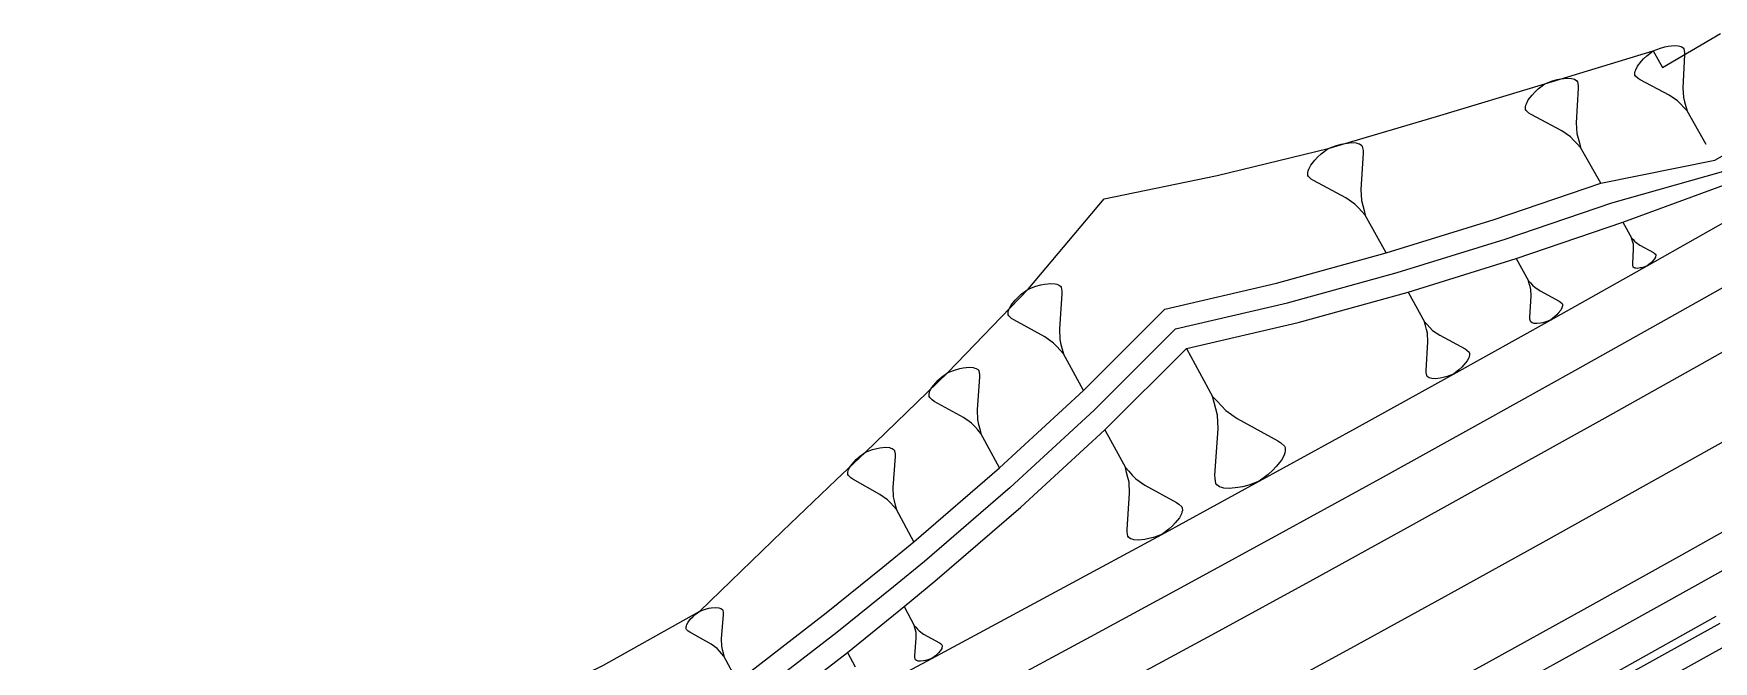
# Model space of a CAD drawing. Extents: x 384551 to 386632, y 802806 to 803252.
# Drawn here: x 386300 to 386374.9, y 803072 to 803100 of the extents above; entities that cross this region are included whole.
import ezdxf

# ---------------------------------------------------------------- set-up
doc = ezdxf.new("R2010")
doc.units = 0
doc.layers.get('0').update_dxf_attribs({"linetype": 'CONTINUOUS'})

msp = doc.modelspace()

# ---------------------------------------------------------------- linework, layer by layer
at = {"color": 7}
for p, q in [((386371.6969, 803098.7515), (386371.8017, 803098.8677)), ((386371.8017, 803098.8677), (386371.9495, 803099.0082)), ((386371.9495, 803099.0082), (386372.2265, 803099.222)), ((386372.2265, 803099.222), (386372.5522, 803099.3496)), ((386372.5522, 803099.3496), (386372.7488, 803099.4041)), ((386372.7488, 803099.4041), (386372.9023, 803099.4342)), ((386372.9023, 803099.4342), (386373.1663, 803099.47)), ((386373.1663, 803099.47), (386373.3443, 803099.457)), ((386373.3443, 803099.457), (386373.4117, 803099.4384)), ((386373.4117, 803099.4384), (386373.4791, 803099.4197)), ((386373.4791, 803099.4197), (386373.5709, 803099.358)), ((386373.6311, 803099.0509), (386373.5519, 803097.5845)), ((386373.5709, 803099.358), (386373.5953, 803099.3149)), ((386373.5953, 803099.3149), (386373.6254, 803099.1614)), ((386373.6254, 803099.1614), (386373.6311, 803099.0509)), ((386368.1159, 803097.9774), (386368.3959, 803098.0146)), ((386368.3959, 803098.0146), (386368.5845, 803098.0003)), ((386371.4127, 803098.2493), (386371.4313, 803098.3168)), ((386371.4184, 803098.1388), (386371.4127, 803098.2493)), ((386371.4428, 803098.0958), (386371.4184, 803098.1388)), ((386371.4313, 803098.3168), (386371.45, 803098.3842)), ((386371.559, 803097.991), (386371.4428, 803098.0958)), ((386371.45, 803098.3842), (386371.5304, 803098.5434)), ((386371.5304, 803098.5434), (386371.6969, 803098.7515)), ((386366.8358, 803097.257), (386366.9472, 803097.3799)), ((386366.9472, 803097.3799), (386367.1043, 803097.5286)), ((386367.1043, 803097.5286), (386367.3986, 803097.7544)), ((386367.3986, 803097.7544), (386367.7444, 803097.8887)), ((386367.7444, 803097.8887), (386367.953, 803097.9459)), ((386367.953, 803097.9459), (386368.1159, 803097.9774)), ((386368.5845, 803098.0003), (386368.656, 803097.9803)), ((386368.656, 803097.9803), (386368.7274, 803097.9603)), ((386368.7274, 803097.9603), (386368.8246, 803097.8946)), ((386368.8875, 803097.5688), (386368.7992, 803096.0143)), ((386368.8246, 803097.8946), (386368.8503, 803097.8489)), ((386368.8503, 803097.8489), (386368.8818, 803097.686)), ((386368.8818, 803097.686), (386368.8875, 803097.5688)), ((386371.6508, 803097.9293), (386371.559, 803097.991)), ((386372.9492, 803097.2431), (386371.6508, 803097.9293)), ((386373.5519, 803097.5845), (386373.5748, 803097.1426)), ((386366.5329, 803096.7255), (386366.5529, 803096.7969)), ((386366.5387, 803096.6083), (386366.5329, 803096.7255)), ((386366.5644, 803096.5626), (386366.5387, 803096.6083)), ((386366.5529, 803096.7969), (386366.5729, 803096.8684)), ((386366.6873, 803096.4512), (386366.5644, 803096.5626)), ((386366.5729, 803096.8684), (386366.6586, 803097.037)), ((386366.6586, 803097.037), (386366.8358, 803097.257)), ((386373.3164, 803096.9963), (386372.9492, 803097.2431)), ((386373.457, 803096.8484), (386373.3164, 803096.9963)), ((386373.5976, 803096.7006), (386373.457, 803096.8484)), ((386373.5748, 803097.1426), (386373.6292, 803096.946)), ((386373.7382, 803096.5528), (386373.5976, 803096.7006)), ((386373.6292, 803096.946), (386373.6837, 803096.7494)), ((386373.6837, 803096.7494), (386373.7382, 803096.5528)), ((386374.5916, 803095.046), (386373.7382, 803096.5528)), ((386366.7845, 803096.3854), (386366.6873, 803096.4512)), ((386368.1591, 803095.6541), (386366.7845, 803096.3854)), ((386368.7992, 803096.0143), (386368.8221, 803095.5456)), ((386358.0998, 803095.0064), (386358.3187, 803095.0651)), ((386358.3187, 803095.0651), (386358.4896, 803095.0971)), ((386358.4896, 803095.0971), (386358.7832, 803095.1344)), ((386358.7832, 803095.1344), (386358.9808, 803095.1184)), ((386358.9808, 803095.1184), (386359.0555, 803095.097)), ((386359.0555, 803095.097), (386359.1303, 803095.0757)), ((386359.1303, 803095.0757), (386359.2317, 803095.0062)), ((386368.5478, 803095.3913), (386368.1591, 803095.6541)), ((386368.6964, 803095.2341), (386368.5478, 803095.3913)), ((386368.845, 803095.077), (386368.6964, 803095.2341)), ((386368.8221, 803095.5456), (386368.8793, 803095.337)), ((386368.9936, 803094.9198), (386368.845, 803095.077)), ((386368.8793, 803095.337), (386368.9365, 803095.1284)), ((386368.9365, 803095.1284), (386368.9936, 803094.9198)), ((386356.9571, 803094.1202), (386357.144, 803094.3498)), ((386357.144, 803094.3498), (386357.2615, 803094.4779)), ((386357.2615, 803094.4779), (386357.427, 803094.6327)), ((386357.427, 803094.6327), (386357.7367, 803094.8676)), ((386357.7367, 803094.8676), (386358.0998, 803095.0064)), ((386359.2957, 803094.6645), (386359.1941, 803093.0361)), ((386359.2317, 803095.0062), (386359.2584, 803094.9582)), ((386359.2584, 803094.9582), (386359.2904, 803094.7873)), ((386359.2904, 803094.7873), (386359.2957, 803094.6645)), ((386369.8941, 803093.3197), (386368.9936, 803094.9198)), ((386356.8236, 803093.7945), (386356.845, 803093.8693)), ((386356.829, 803093.6717), (386356.8236, 803093.7945)), ((386356.8557, 803093.6237), (386356.829, 803093.6717)), ((386356.845, 803093.8693), (386356.8664, 803093.944)), ((386356.9838, 803093.5062), (386356.8557, 803093.6237)), ((386356.8664, 803093.944), (386356.9571, 803094.1202)), ((386357.0852, 803093.4368), (386356.9838, 803093.5062)), ((386358.5214, 803092.6624), (386357.0852, 803093.4368)), ((386359.1941, 803093.0361), (386359.2154, 803092.5449)), ((386358.9271, 803092.3848), (386358.5214, 803092.6624)), ((386359.0819, 803092.2192), (386358.9271, 803092.3848)), ((386359.2367, 803092.0537), (386359.0819, 803092.2192)), ((386359.2154, 803092.5449), (386359.2741, 803092.326)), ((386359.3916, 803091.8882), (386359.2367, 803092.0537)), ((386359.2741, 803092.326), (386359.3328, 803092.1071)), ((386359.3328, 803092.1071), (386359.3916, 803091.8882)), ((386360.3257, 803090.2062), (386359.3916, 803091.8882)), ((386370.8748, 803091.5767), (386371.2693, 803090.8758)), ((386371.2693, 803090.8758), (386371.3344, 803090.8069)), ((386371.2943, 803090.7844), (386371.2693, 803090.8758)), ((386371.3194, 803090.693), (386371.2943, 803090.7844)), ((386371.3444, 803090.6017), (386371.3194, 803090.693)), ((386371.3344, 803090.8069), (386371.3995, 803090.7381)), ((386371.3545, 803090.3964), (386371.3444, 803090.6017)), ((386371.3995, 803090.7381), (386371.4646, 803090.6693)), ((386371.4646, 803090.6693), (386371.6348, 803090.5541)), ((386371.6348, 803090.5541), (386372.237, 803090.2338)), ((386366.1178, 803089.9545), (386366.6709, 803088.9652)), ((386371.3158, 803089.7154), (386371.3545, 803090.3964)), ((386372.1657, 803089.7982), (386372.0968, 803089.7331)), ((386372.2145, 803089.852), (386372.1657, 803089.7982)), ((386372.2921, 803089.9484), (386372.2145, 803089.852)), ((386372.237, 803090.2338), (386372.2795, 803090.205)), ((386372.2795, 803090.205), (386372.3334, 803090.1562)), ((386372.3296, 803090.0222), (386372.2921, 803089.9484)), ((386372.3384, 803090.0535), (386372.3296, 803090.0222)), ((386372.3334, 803090.1562), (386372.3446, 803090.1362)), ((386372.3471, 803090.0848), (386372.3384, 803090.0535)), ((386372.3446, 803090.1362), (386372.3471, 803090.0848)), ((386371.3183, 803089.6641), (386371.3158, 803089.7154)), ((386371.332, 803089.5927), (386371.3183, 803089.6641)), ((386371.3433, 803089.5727), (386371.332, 803089.5927)), ((386371.3859, 803089.5439), (386371.3433, 803089.5727)), ((386371.4172, 803089.5352), (386371.3859, 803089.5439)), ((386371.4485, 803089.5264), (386371.4172, 803089.5352)), ((386371.5311, 803089.5202), (386371.4485, 803089.5264)), ((386371.6538, 803089.5365), (386371.5311, 803089.5202)), ((386371.7251, 803089.5502), (386371.6538, 803089.5365)), ((386371.8165, 803089.5753), (386371.7251, 803089.5502)), ((386371.9679, 803089.6341), (386371.8165, 803089.5753)), ((386372.0968, 803089.7331), (386371.9679, 803089.6341)), ((386343.8881, 803088.225), (386344.0495, 803088.3735)), ((386344.0495, 803088.3735), (386344.3511, 803088.5983)), ((386344.3511, 803088.5983), (386344.7036, 803088.7296)), ((386344.7036, 803088.7296), (386344.9159, 803088.7847)), ((386344.9159, 803088.7847), (386345.0814, 803088.8143)), ((386345.0814, 803088.8143), (386345.3659, 803088.848)), ((386345.3659, 803088.848), (386345.5569, 803088.8309)), ((386345.5569, 803088.8309), (386345.6291, 803088.8096)), ((386345.6291, 803088.8096), (386345.7012, 803088.7884)), ((386345.7012, 803088.7884), (386345.7988, 803088.7204)), ((386345.858, 803088.3892), (386345.7466, 803086.8143)), ((386345.7988, 803088.7204), (386345.8243, 803088.6737)), ((386345.8243, 803088.6737), (386345.8539, 803088.5081)), ((386345.8539, 803088.5081), (386345.858, 803088.3892)), ((386361.2968, 803088.4578), (386362.0292, 803087.1391)), ((386366.6709, 803088.9652), (386366.7624, 803088.8679)), ((386366.7058, 803088.8363), (386366.6709, 803088.9652)), ((386366.7408, 803088.7075), (386366.7058, 803088.8363)), ((386366.7319, 803087.3297), (386366.7891, 803088.2892)), ((386366.7757, 803088.5786), (386366.7408, 803088.7075)), ((386366.7624, 803088.8679), (386366.8538, 803088.7707)), ((386366.7891, 803088.2892), (386366.7757, 803088.5786)), ((386366.8538, 803088.7707), (386366.9453, 803088.6734)), ((386366.9453, 803088.6734), (386367.1848, 803088.5105)), ((386367.1848, 803088.5105), (386368.0321, 803088.0567)), ((386343.4589, 803087.5673), (386343.4802, 803087.6394)), ((386343.463, 803087.4484), (386343.4589, 803087.5673)), ((386343.4802, 803087.6394), (386343.5014, 803087.7116)), ((386343.5014, 803087.7116), (386343.5907, 803087.8813)), ((386343.5907, 803087.8813), (386343.7734, 803088.102)), ((386343.7734, 803088.102), (386343.8881, 803088.225)), ((386368.1087, 803087.6543), (386367.999, 803087.5187)), ((386368.0321, 803088.0567), (386368.092, 803088.0159)), ((386368.092, 803088.0159), (386368.1677, 803087.9469)), ((386368.1619, 803087.7582), (386368.1087, 803087.6543)), ((386368.1744, 803087.8023), (386368.1619, 803087.7582)), ((386368.1677, 803087.9469), (386368.1835, 803087.9187)), ((386368.1868, 803087.8463), (386368.1744, 803087.8023)), ((386368.1835, 803087.9187), (386368.1868, 803087.8463)), ((386343.4885, 803087.4017), (386343.463, 803087.4484)), ((386343.6115, 803087.287), (386343.4885, 803087.4017)), ((386343.7091, 803087.219), (386343.6115, 803087.287)), ((386345.0926, 803086.4581), (386343.7091, 803087.219)), ((386345.7466, 803086.8143), (386345.7632, 803086.3388)), ((386362.0753, 803086.9675), (386362.0292, 803087.1391)), ((386362.0292, 803087.1391), (386362.1506, 803087.0094)), ((386362.1213, 803086.7959), (386362.0753, 803086.9675)), ((386362.1673, 803086.6242), (386362.1213, 803086.7959)), ((386362.1506, 803087.0094), (386362.272, 803086.8796)), ((386362.272, 803086.8796), (386362.3934, 803086.7498)), ((386366.7352, 803087.2574), (386366.7319, 803087.3297)), ((386366.7544, 803087.1568), (386366.7352, 803087.2574)), ((386366.7702, 803087.1285), (386366.7544, 803087.1568)), ((386366.83, 803087.0878), (386366.7702, 803087.1285)), ((386366.8741, 803087.0753), (386366.83, 803087.0878)), ((386366.9182, 803087.0629), (386366.8741, 803087.0753)), ((386367.0346, 803087.0538), (386366.9182, 803087.0629)), ((386367.2075, 803087.0762), (386367.0346, 803087.0538)), ((386367.3081, 803087.0954), (386367.2075, 803087.0762)), ((386367.437, 803087.1303), (386367.3081, 803087.0954)), ((386367.6506, 803087.2127), (386367.437, 803087.1303)), ((386367.8327, 803087.3516), (386367.6506, 803087.2127)), ((386367.93, 803087.443), (386367.8327, 803087.3516)), ((386367.999, 803087.5187), (386367.93, 803087.443)), ((386345.4829, 803086.1861), (386345.0926, 803086.4581)), ((386345.6314, 803086.0247), (386345.4829, 803086.1861)), ((386345.7799, 803085.8633), (386345.6314, 803086.0247)), ((386345.7632, 803086.3388), (386345.8183, 803086.1265)), ((386345.8183, 803086.1265), (386345.8733, 803085.9142)), ((386362.1043, 803084.9624), (386362.184, 803086.2391)), ((386362.184, 803086.2391), (386362.1673, 803086.6242)), ((386362.3934, 803086.7498), (386362.7115, 803086.5321)), ((386362.7115, 803086.5321), (386363.8375, 803085.925)), ((386345.9284, 803085.7019), (386345.7799, 803085.8633)), ((386345.8733, 803085.9142), (386345.9284, 803085.7019)), ((386346.8188, 803084.0668), (386345.9284, 803085.7019)), ((386351.4119, 803085.9432), (386352.5834, 803083.8061)), ((386363.9379, 803085.3892), (386363.7913, 803085.2092)), ((386363.8375, 803085.925), (386363.917, 803085.8706)), ((386363.917, 803085.8706), (386364.0175, 803085.7785)), ((386364.0091, 803085.5273), (386363.9379, 803085.3892)), ((386364.0258, 803085.5859), (386364.0091, 803085.5273)), ((386364.0175, 803085.7785), (386364.0384, 803085.7408)), ((386364.0426, 803085.6445), (386364.0258, 803085.5859)), ((386364.0384, 803085.7408), (386364.0426, 803085.6445)), ((386340.2332, 803084.4114), (386340.3411, 803084.5265)), ((386340.3411, 803084.5265), (386340.4929, 803084.6654)), ((386340.4929, 803084.6654), (386340.7765, 803084.8755)), ((386340.7765, 803084.8755), (386341.1075, 803084.9979)), ((386341.1075, 803084.9979), (386341.3068, 803085.049)), ((386341.3068, 803085.049), (386341.4623, 803085.0763)), ((386341.4623, 803085.0763), (386341.7292, 803085.1072)), ((386341.7292, 803085.1072), (386341.9084, 803085.0907)), ((386341.9084, 803085.0907), (386341.9761, 803085.0705)), ((386341.9761, 803085.0705), (386342.0437, 803085.0504)), ((386342.0437, 803085.0504), (386342.1351, 803084.9863)), ((386342.1898, 803084.6755), (386342.0811, 803083.1981)), ((386342.1351, 803084.9863), (386342.1588, 803084.9425)), ((386342.1588, 803084.9425), (386342.1862, 803084.787)), ((386342.1862, 803084.787), (386342.1898, 803084.6755)), ((386362.1085, 803084.8661), (386362.1043, 803084.9624)), ((386362.1336, 803084.7322), (386362.1085, 803084.8661)), ((386362.1546, 803084.6945), (386362.1336, 803084.7322)), ((386362.2341, 803084.6401), (386362.1546, 803084.6945)), ((386362.2927, 803084.6233), (386362.2341, 803084.6401)), ((386362.3513, 803084.6066), (386362.2927, 803084.6233)), ((386362.5062, 803084.594), (386362.3513, 803084.6066)), ((386362.7364, 803084.6233), (386362.5062, 803084.594)), ((386362.8704, 803084.6484), (386362.7364, 803084.6233)), ((386363.042, 803084.6944), (386362.8704, 803084.6484)), ((386363.3267, 803084.8032), (386363.042, 803084.6944)), ((386363.5695, 803084.9874), (386363.3267, 803084.8032)), ((386363.6992, 803085.1087), (386363.5695, 803084.9874)), ((386363.7913, 803085.2092), (386363.6992, 803085.1087)), ((386339.9367, 803083.9106), (386339.9568, 803083.9782)), ((386339.9403, 803083.799), (386339.9367, 803083.9106)), ((386339.964, 803083.7551), (386339.9403, 803083.799)), ((386339.9568, 803083.9782), (386339.977, 803084.0459)), ((386339.977, 803084.0459), (386340.0612, 803084.2049)), ((386340.0612, 803084.2049), (386340.2332, 803084.4114)), ((386352.6563, 803083.5284), (386352.5834, 803083.8061)), ((386352.5834, 803083.8061), (386352.7784, 803083.5953)), ((386340.0792, 803083.6472), (386339.964, 803083.7551)), ((386340.1705, 803083.5831), (386340.0792, 803083.6472)), ((386341.4666, 803082.8657), (386340.1705, 803083.5831)), ((386342.0811, 803083.1981), (386342.0955, 803082.752)), ((386352.7291, 803083.2507), (386352.6563, 803083.5284)), ((386352.8019, 803082.9729), (386352.7291, 803083.2507)), ((386352.7784, 803083.5953), (386352.9733, 803083.3845)), ((386352.9733, 803083.3845), (386353.1683, 803083.1738)), ((386353.1683, 803083.1738), (386353.6803, 803082.8192)), ((386341.8321, 803082.6095), (386341.4666, 803082.8657)), ((386341.971, 803082.4576), (386341.8321, 803082.6095)), ((386342.1099, 803082.3058), (386341.971, 803082.4576)), ((386342.0955, 803082.752), (386342.1466, 803082.5526)), ((386342.2488, 803082.154), (386342.1099, 803082.3058)), ((386342.1466, 803082.5526), (386342.1977, 803082.3533)), ((386342.1977, 803082.3533), (386342.2488, 803082.154)), ((386347.7753, 803082.3104), (386348.6916, 803080.6277)), ((386352.6853, 803080.2885), (386352.8255, 803082.3506)), ((386352.8255, 803082.3506), (386352.8019, 803082.9729)), ((386353.6803, 803082.8192), (386355.4941, 803081.8282)), ((386337.7458, 803081.5076), (386337.9965, 803081.5359)), ((386337.9965, 803081.5359), (386338.1646, 803081.5199)), ((386343.0799, 803080.6176), (386342.2488, 803082.154)), ((386355.4941, 803081.8282), (386355.6221, 803081.7395)), ((386355.6221, 803081.7395), (386355.7835, 803081.5898)), ((386355.7835, 803081.5898), (386355.817, 803081.5288)), ((386355.817, 803081.5288), (386355.8229, 803081.3732)), ((386336.4284, 803080.6933), (386336.5904, 803080.8867)), ((386336.5904, 803080.8867), (386336.692, 803080.9945)), ((386336.692, 803080.9945), (386336.8349, 803081.1245)), ((386336.8349, 803081.1245), (386337.1016, 803081.3209)), ((386337.1016, 803081.3209), (386337.4126, 803081.4349)), ((386337.4126, 803081.4349), (386337.5998, 803081.4823)), ((386337.5998, 803081.4823), (386337.7458, 803081.5076)), ((386338.1646, 803081.5199), (386338.228, 803081.5008)), ((386338.228, 803081.5008), (386338.2915, 803081.4818)), ((386338.2915, 803081.4818), (386338.3771, 803081.4214)), ((386338.4276, 803081.1295), (386338.3218, 803079.7431)), ((386338.3771, 803081.4214), (386338.3993, 803081.3801)), ((386338.3993, 803081.3801), (386338.4245, 803081.2342)), ((386338.4245, 803081.2342), (386338.4276, 803081.1295)), ((386355.6515, 803080.9616), (386355.4131, 803080.6721)), ((386355.7677, 803081.1841), (386355.6515, 803080.9616)), ((386355.7953, 803081.2787), (386355.7677, 803081.1841)), ((386355.8229, 803081.3732), (386355.7953, 803081.2787)), ((386336.3108, 803080.4174), (386336.3299, 803080.4808)), ((386336.3139, 803080.3127), (386336.3108, 803080.4174)), ((386336.3361, 803080.2714), (386336.3139, 803080.3127)), ((386336.3299, 803080.4808), (386336.349, 803080.5443)), ((386336.4439, 803080.1698), (386336.3361, 803080.2714)), ((386336.349, 803080.5443), (386336.4284, 803080.6933)), ((386336.5295, 803080.1095), (386336.4439, 803080.1698)), ((386337.7441, 803079.4326), (386336.5295, 803080.1095)), ((386348.6916, 803080.6277), (386348.8444, 803080.4616)), ((386348.7482, 803080.4092), (386348.6916, 803080.6277)), ((386348.8049, 803080.1907), (386348.7482, 803080.4092)), ((386348.8615, 803079.9722), (386348.8049, 803080.1907)), ((386348.8444, 803080.4616), (386348.9972, 803080.2954)), ((386348.9972, 803080.2954), (386349.15, 803080.1293)), ((386349.15, 803080.1293), (386349.5517, 803079.8494)), ((386352.6912, 803080.1329), (386352.6853, 803080.2885)), ((386352.7305, 803079.9163), (386352.6912, 803080.1329)), ((386355.0526, 803080.3157), (386354.6587, 803080.0203)), ((386355.2634, 803080.5106), (386355.0526, 803080.3157)), ((386355.4131, 803080.6721), (386355.2634, 803080.5106)), ((386338.0865, 803079.1912), (386337.7441, 803079.4326)), ((386338.3218, 803079.7431), (386338.3341, 803079.3243)), ((386338.3341, 803079.3243), (386338.3815, 803079.137)), ((386348.7639, 803077.8621), (386348.8786, 803079.4829)), ((386348.8786, 803079.4829), (386348.8615, 803079.9722)), ((386349.5517, 803079.8494), (386350.9754, 803079.0664)), ((386352.764, 803079.8552), (386352.7305, 803079.9163)), ((386352.892, 803079.7666), (386352.764, 803079.8552)), ((386352.9865, 803079.739), (386352.892, 803079.7666)), ((386353.081, 803079.7114), (386352.9865, 803079.739)), ((386353.3312, 803079.6897), (386353.081, 803079.7114)), ((386353.7034, 803079.7349), (386353.3312, 803079.6897)), ((386353.9201, 803079.7743), (386353.7034, 803079.7349)), ((386354.1978, 803079.8471), (386353.9201, 803079.7743)), ((386354.6587, 803080.0203), (386354.1978, 803079.8471)), ((386338.2165, 803079.0484), (386338.0865, 803079.1912)), ((386338.3464, 803078.9055), (386338.2165, 803079.0484)), ((386338.4764, 803078.7626), (386338.3464, 803078.9055)), ((386338.3815, 803079.137), (386338.429, 803078.9498)), ((386338.429, 803078.9498), (386338.4764, 803078.7626)), ((386339.2525, 803077.3184), (386338.4764, 803078.7626)), ((386350.9754, 803079.0664), (386351.0759, 803078.9964)), ((386351.0759, 803078.9964), (386351.2025, 803078.8784)), ((386351.1892, 803078.5595), (386351.0973, 803078.3848)), ((386351.2111, 803078.6337), (386351.1892, 803078.5595)), ((386351.2025, 803078.8784), (386351.2287, 803078.8303)), ((386351.233, 803078.708), (386351.2111, 803078.6337)), ((386351.2287, 803078.8303), (386351.233, 803078.708)), ((386348.7682, 803077.7398), (386348.7639, 803077.8621)), ((386350.6251, 803077.8783), (386350.3148, 803077.647)), ((386350.7912, 803078.0311), (386350.6251, 803077.8783)), ((386350.9093, 803078.1577), (386350.7912, 803078.0311)), ((386351.0973, 803078.3848), (386350.9093, 803078.1577)), ((386348.7987, 803077.5694), (386348.7682, 803077.7398)), ((386348.8249, 803077.5213), (386348.7987, 803077.5694)), ((386348.9253, 803077.4513), (386348.8249, 803077.5213)), ((386348.9996, 803077.4294), (386348.9253, 803077.4513)), ((386349.0738, 803077.4075), (386348.9996, 803077.4294)), ((386349.2704, 803077.3899), (386349.0738, 803077.4075)), ((386349.5631, 803077.4247), (386349.2704, 803077.3899)), ((386349.7336, 803077.4551), (386349.5631, 803077.4247)), ((386349.952, 803077.5118), (386349.7336, 803077.4551)), ((386350.3148, 803077.647), (386349.952, 803077.5118)), ((386329.3974, 803073.9692), (386329.5098, 803074.0704)), ((386329.5098, 803074.0704), (386329.7195, 803074.223)), ((386329.7195, 803074.223), (386329.9635, 803074.3109)), ((386329.9635, 803074.3109), (386330.1103, 803074.3472)), ((386330.1103, 803074.3472), (386330.2247, 803074.3664)), ((386330.2247, 803074.3664), (386330.4211, 803074.3875)), ((386330.4211, 803074.3875), (386330.5526, 803074.3742)), ((386330.5526, 803074.3742), (386330.6022, 803074.359)), ((386330.6022, 803074.359), (386330.6518, 803074.3438)), ((386330.6518, 803074.3438), (386330.7186, 803074.2962)), ((386330.7569, 803074.0674), (386330.6679, 803072.9823)), ((386330.7186, 803074.2962), (386330.7358, 803074.2637)), ((386330.7358, 803074.2637), (386330.7549, 803074.1494)), ((386330.7549, 803074.1494), (386330.7569, 803074.0674)), ((386338.8247, 803074.4195), (386339.2718, 803073.5855)), ((386329.0964, 803073.519), (386329.1116, 803073.5686)), ((386329.0984, 803073.437), (386329.0964, 803073.519)), ((386329.1155, 803073.4046), (386329.0984, 803073.437)), ((386329.1116, 803073.5686), (386329.1268, 803073.6182)), ((386329.1995, 803073.3246), (386329.1155, 803073.4046)), ((386329.1268, 803073.6182), (386329.1897, 803073.7346)), ((386329.1897, 803073.7346), (386329.3173, 803073.8853)), ((386329.2663, 803073.277), (386329.1995, 803073.3246)), ((386329.3173, 803073.8853), (386329.3974, 803073.9692)), ((386339.2718, 803073.5855), (386339.3467, 803073.5029)), ((386339.2991, 803073.4774), (386339.2718, 803073.5855)), ((386339.3263, 803073.3693), (386339.2991, 803073.4774)), ((386339.3536, 803073.2612), (386339.3263, 803073.3693)), ((386339.3467, 803073.5029), (386339.4216, 803073.4204)), ((386339.4216, 803073.4204), (386339.4966, 803073.3379)), ((386339.4966, 803073.3379), (386339.6941, 803073.1983)), ((386330.2143, 803072.7418), (386329.2663, 803073.277)), ((386330.4814, 803072.5513), (386330.2143, 803072.7418)), ((386330.5825, 803072.4388), (386330.4814, 803072.5513)), ((386330.6679, 803072.9823), (386330.6758, 803072.6544)), ((386330.6758, 803072.6544), (386330.7121, 803072.5076)), ((386339.2986, 803072.2194), (386339.3605, 803073.0195)), ((386339.3605, 803073.0195), (386339.3536, 803073.2612)), ((386339.6941, 803073.1983), (386340.3947, 803072.807)), ((386340.3947, 803072.807), (386340.4441, 803072.7721)), ((386340.4441, 803072.7721), (386340.5063, 803072.7134)), ((386340.4986, 803072.5559), (386340.4527, 803072.47)), ((386340.5097, 803072.5925), (386340.4986, 803072.5559)), ((386340.5063, 803072.7134), (386340.519, 803072.6896)), ((386340.5207, 803072.6291), (386340.5097, 803072.5925)), ((386340.519, 803072.6896), (386340.5207, 803072.6291)), ((386330.6836, 803072.3264), (386330.5825, 803072.4388)), ((386330.7848, 803072.214), (386330.6836, 803072.3264)), ((386330.7121, 803072.5076), (386330.7484, 803072.3608)), ((386330.7484, 803072.3608), (386330.7848, 803072.214)), ((386331.3861, 803071.0798), (386330.7848, 803072.214)), ((386336.2927, 803072.3809), (386336.6358, 803071.7381)), ((386339.3003, 803072.1589), (386339.2986, 803072.2194)), ((386339.3148, 803072.0747), (386339.3003, 803072.1589)), ((386339.3276, 803072.0508), (386339.3148, 803072.0747)), ((386339.377, 803072.016), (386339.3276, 803072.0508)), ((386339.4136, 803072.0049), (386339.377, 803072.016)), ((386339.4502, 803071.9938), (386339.4136, 803072.0049)), ((386339.5472, 803071.9845), (386339.4502, 803071.9938)), ((386339.6919, 803072.0007), (386339.5472, 803071.9845)), ((386339.7762, 803072.0152), (386339.6919, 803072.0007)), ((386339.8843, 803072.0425), (386339.7762, 803072.0152)), ((386340.0638, 803072.1081), (386339.8843, 803072.0425)), ((386340.2179, 803072.2213), (386340.0638, 803072.1081)), ((386340.3004, 803072.2963), (386340.2179, 803072.2213)), ((386340.3591, 803072.3584), (386340.3004, 803072.2963)), ((386340.4527, 803072.47), (386340.3591, 803072.3584))]:
    msp.add_line(p, q, dxfattribs=at)
at = {"color": 1, "linetype": 'CONTINUOUS'}
for points in [[(386300, 803051.2804), (386302.105, 803052.341), (386306.5194, 803054.5805), (386310.9276, 803056.8323), (386315.3295, 803059.0963), (386319.7251, 803061.3726), (386324.1143, 803063.661), (386328.4972, 803065.9617), (386332.8736, 803068.2745), (386337.2437, 803070.5994), (386340.0638, 803072.1081), (386341.6072, 803072.9365), (386345.9643, 803075.2857), (386350.3148, 803077.647), (386354.6587, 803080.0203), (386358.996, 803082.4057), (386363.3267, 803084.8032), (386367.6506, 803087.2127), (386371.9679, 803089.6341), (386376.2785, 803092.0676), (386380.5822, 803094.513), (386384.8792, 803096.9704), (386389.1693, 803099.4397), (386390.1365, 803100)], [(386350.4506, 803087.697), (386355.4338, 803088.8615), (386360.3257, 803090.2062), (386365.1419, 803091.7002), (386369.8941, 803093.3197), (386374.9859, 803094.3499), (386379.2824, 803096.7933), (386383.5688, 803099.2543), (386384.8552, 803100)], [(386300, 803054.6187), (386300.7598, 803055.0017), (386305.1633, 803057.2444), (386309.5575, 803059.5052), (386313.9424, 803061.7841), (386318.3177, 803064.081), (386322.6835, 803066.396), (386327.0397, 803068.7289), (386331.3861, 803071.0798), (386335.3509, 803074.1453), (386337.8797, 803076.1821), (386339.2525, 803077.3184), (386343.0799, 803080.6176), (386346.8188, 803084.0668), (386350.4506, 803087.697)], [(386300, 803034.3318), (386300.018, 803034.3407), (386304.4824, 803036.5745), (386308.9406, 803038.8207), (386313.3925, 803041.0793), (386317.8382, 803043.3502), (386322.2775, 803045.6335), (386326.7104, 803047.9291), (386331.137, 803050.237), (386335.5571, 803052.5572), (386339.9708, 803054.8897), (386344.378, 803057.2344), (386347.2221, 803058.7559), (386348.7786, 803059.5913), (386353.1727, 803061.9605), (386357.5602, 803064.3419), (386361.941, 803066.7354), (386366.3152, 803069.1411), (386370.6827, 803071.5589), (386375.0435, 803073.9889)], [(386300, 803033.9409), (386300.1742, 803034.0275), (386304.6395, 803036.2617), (386309.0985, 803038.5084), (386313.5513, 803040.7674), (386317.9978, 803043.0388), (386322.438, 803045.3225), (386326.8718, 803047.6185), (386331.2992, 803049.9269), (386335.7202, 803052.2475), (386340.1348, 803054.5805), (386344.5428, 803056.9256), (386347.3875, 803058.4474), (386348.9443, 803059.283), (386353.3392, 803061.6527), (386357.7276, 803064.0345), (386362.1093, 803066.4285), (386366.4843, 803068.8346), (386370.8527, 803071.253), (386375.2143, 803073.6834)]]:
    msp.add_lwpolyline(points, dxfattribs=at)
at = {"color": 7, "linetype": 'CONTINUOUS'}
for points in [[(386347.7499, 803092.6237), (386352.7839, 803093.6639), (386357.7367, 803094.8676), (386362.5706, 803096.2996), (386367.3986, 803097.7544), (386372.2265, 803099.222), (386372.6402, 803098.4914), (386375.239, 803100)], [(386350.9313, 803086.8201), (386355.9169, 803087.986), (386360.8113, 803089.332), (386365.6298, 803090.8274), (386370.3844, 803092.4482), (386375.2815, 803093.8278), (386379.5795, 803096.272), (386383.8674, 803098.7339), (386386.0516, 803100)], [(386351.4119, 803085.9432), (386356.4, 803087.1104), (386361.2968, 803088.4578), (386366.1178, 803089.9545), (386370.8748, 803091.5767), (386375.5772, 803093.3057), (386379.8767, 803095.7508), (386384.166, 803098.2135), (386387.248, 803100)], [(386300, 803059.4587), (386303.1813, 803061.1378), (386307.5966, 803063.3309), (386312.0964, 803065.3609), (386316.5462, 803067.4904), (386320.9868, 803069.6394), (386325.419, 803071.8061), (386329.7195, 803074.223), (386333.4023, 803077.7956), (386335.7865, 803080.0866), (386337.1016, 803081.3209), (386340.7765, 803084.8755), (386344.3511, 803088.5983), (386347.7499, 803092.6237)], [(386300, 803045.6816), (386304.361, 803047.8788), (386308.7878, 803050.1247), (386313.2083, 803052.3828), (386317.6225, 803054.6532), (386322.0305, 803056.9358), (386326.432, 803059.2307), (386330.8272, 803061.5378), (386335.2159, 803063.857), (386339.5982, 803066.1885), (386342.4263, 803067.7014), (386343.974, 803068.5322), (386348.3433, 803070.8879), (386352.706, 803073.2558), (386357.0621, 803075.6359), (386361.4116, 803078.028), (386365.7544, 803080.4321), (386370.0905, 803082.8484), (386374.4199, 803085.2767), (386378.7426, 803087.7169)], [(386350.9313, 803086.8201), (386347.297, 803083.1886), (386343.5557, 803079.738), (386339.7259, 803076.4375), (386338.3522, 803075.3008), (386335.8218, 803073.2631), (386331.8546, 803070.1963), (386327.5057, 803067.8442), (386323.1471, 803065.5099), (386318.7788, 803063.1937), (386314.401, 803060.8954), (386310.0137, 803058.6153), (386305.617, 803056.3532), (386301.211, 803054.1093), (386300, 803053.4989)], [(386300, 803052.379), (386301.6622, 803053.2169), (386306.0707, 803055.462), (386310.4698, 803057.7254), (386314.8596, 803060.0068), (386319.2399, 803062.3063), (386323.6106, 803064.6238), (386327.9717, 803066.9594), (386332.3231, 803069.3128), (386336.2927, 803072.3809), (386338.8247, 803074.4195), (386340.1992, 803075.5566), (386344.0315, 803078.8585), (386347.7753, 803082.3104), (386351.4119, 803085.9432)], [(386300, 803041.7677), (386301.4985, 803042.5175), (386305.9402, 803044.7554), (386310.3756, 803047.0056), (386314.8048, 803049.2681), (386319.2277, 803051.5429), (386323.6443, 803053.83), (386328.0544, 803056.1294), (386332.4582, 803058.441), (386336.8556, 803060.7649), (386341.2464, 803063.1009), (386344.08, 803064.6168), (386345.6308, 803065.4491), (386350.0086, 803067.8095), (386354.3799, 803070.1821), (386358.7445, 803072.5667), (386363.1025, 803074.9635), (386367.4538, 803077.3724), (386371.7984, 803079.7934), (386376.1363, 803082.2264)], [(386300, 803037.854), (386303.069, 803039.3896), (386307.5193, 803041.6319), (386311.9635, 803043.8865), (386316.4013, 803046.1534), (386320.8328, 803048.4327), (386325.258, 803050.7243), (386329.6768, 803053.0282), (386334.0892, 803055.3443), (386338.4952, 803057.6727), (386342.8946, 803060.0133), (386345.7338, 803061.5321), (386347.2875, 803062.3661), (386351.6739, 803064.7311), (386356.0537, 803067.1083), (386360.4269, 803069.4976), (386364.7934, 803071.8991), (386369.1532, 803074.3127), (386373.5064, 803076.7384), (386377.8527, 803079.1762)]]:
    msp.add_lwpolyline(points, dxfattribs=at)
at = {"color": 2, "linetype": 'CONTINUOUS'}
for points in [[(386300, 803048.481), (386303.233, 803050.1099), (386307.6536, 803052.3526), (386312.0679, 803054.6075), (386316.476, 803056.8748), (386320.8778, 803059.1542), (386325.2732, 803061.4459), (386329.6622, 803063.7497), (386334.0448, 803066.0658), (386338.4209, 803068.394), (386341.2451, 803069.9048), (386342.7906, 803070.7343), (386347.1538, 803073.0868), (386351.5104, 803075.4514), (386355.8604, 803077.8281), (386360.2038, 803080.2169), (386364.5405, 803082.6177), (386368.8706, 803085.0305), (386373.1939, 803087.4554), (386377.5105, 803089.8923)], [(386300, 803036.1767), (386303.742, 803038.0491), (386308.1961, 803040.2932), (386312.644, 803042.5497), (386317.0855, 803044.8186), (386321.5208, 803047.0998), (386325.9497, 803049.3933), (386330.3722, 803051.699), (386334.7882, 803054.0171), (386339.1979, 803056.3474), (386343.601, 803058.69), (386346.4425, 803060.2101), (386347.9976, 803061.0448), (386352.3876, 803063.4118), (386356.7711, 803065.7909), (386361.1479, 803068.1823), (386365.5181, 803070.5858), (386369.8816, 803073.0014), (386374.2383, 803075.4291), (386378.5883, 803077.8689)], [(386300, 803032.8243), (386300.6204, 803033.1326), (386305.0882, 803035.3681), (386309.5497, 803037.6159), (386314.005, 803039.8762), (386318.454, 803042.1489), (386322.8966, 803044.4339), (386327.3329, 803046.7312), (386331.7628, 803049.0408), (386336.1862, 803051.3628), (386340.6032, 803053.697), (386345.0137, 803056.0434), (386347.86, 803057.5661), (386349.4177, 803058.4022), (386353.8151, 803060.7731), (386358.2058, 803063.1563), (386362.59, 803065.5516), (386366.9674, 803067.9591), (386371.3382, 803070.3787), (386375.7022, 803072.8105)]]:
    msp.add_lwpolyline(points, dxfattribs=at)

doc.saveas('drawing.dxf')
